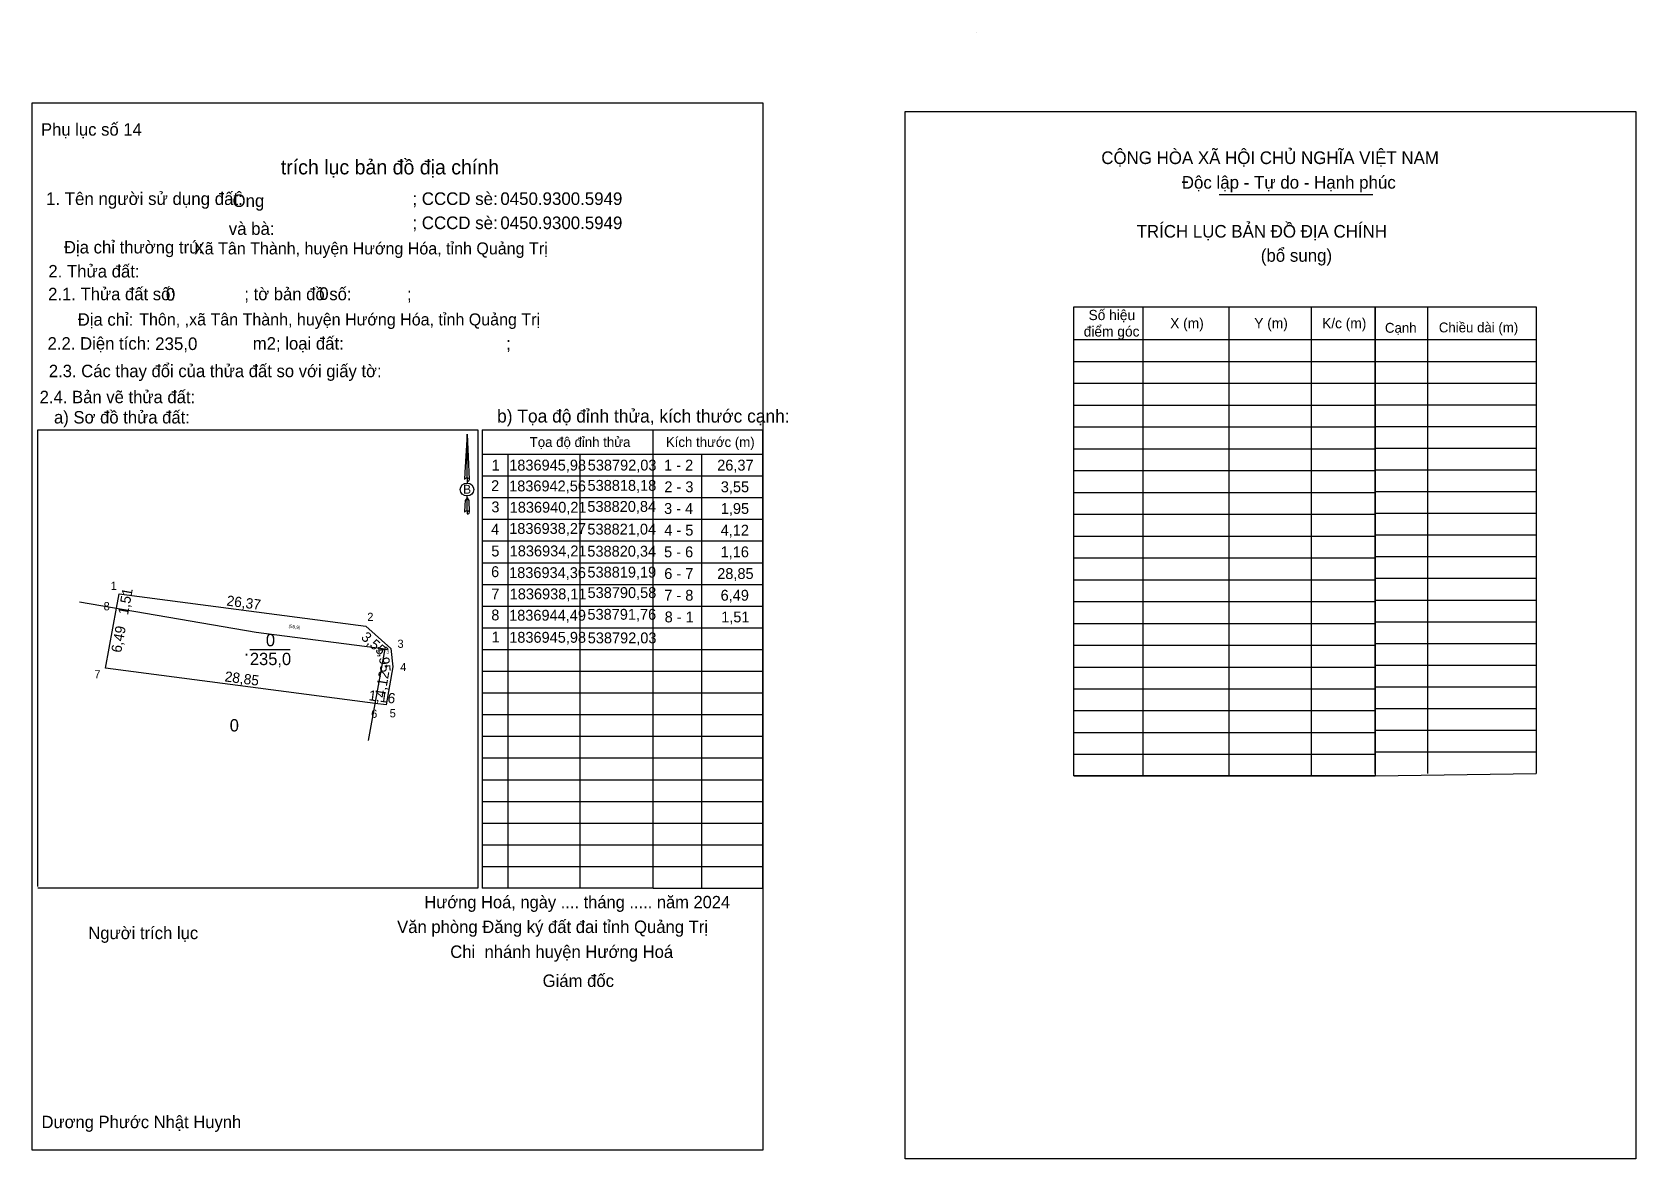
# Model space of a CAD drawing. Extents: x 538783 to 538953, y 1836886 to 1837006.
import ezdxf

# ---------------------------------------------------------------- set-up
doc = ezdxf.new("R2010")
doc.units = 0
for name, color, linetype in [('Level 1', 7, 'Continuous'), ('Level 10', 7, 'Continuous'), ('Level 13', 7, 'Continuous'), ('Level 3', 7, 'Continuous'), ('Level 36', 7, 'Continuous'), ('Level 40', 7, 'Continuous'), ('Level 42', 7, 'Continuous'), ('Level 49', 7, 'Continuous'), ('Level 52', 7, 'Continuous'), ('Level 53', 7, 'Continuous'), ('Level 6', 7, 'Continuous'), ('Level 63', 7, 'Continuous'), ('Level 9', 7, 'Continuous')]:
    doc.layers.add(name, color=color, linetype=linetype)

msp = doc.modelspace()

# ---------------------------------------------------------------- linework, layer by layer
at = {"layer": 'Level 1'}
for p, q in [((538882.93, 1837005.57), (538882.93, 1837005.57)), ((538908.61, 1836988.34), (538924.89, 1836988.34)), ((538930.67, 1836976.43), (538930.67, 1836926.94)), ((538925.14, 1836972.95), (538942.21, 1836972.95)), ((538925.14, 1836970.65), (538942.21, 1836970.65)), ((538925.14, 1836968.35), (538942.21, 1836968.35)), ((538925.14, 1836966.05), (538942.21, 1836966.05)), ((538848.62, 1836914.78), (538848.62, 1836963.37)), ((538848.62, 1836963.37), (538860.22, 1836963.37)), ((538860.22, 1836963.37), (538860.22, 1836914.78)), ((538925.14, 1836963.75), (538942.21, 1836963.75)), ((538830.56, 1836960.8), (538860.22, 1836960.8)), ((538853.77, 1836960.8), (538853.77, 1836914.78)), ((538925.14, 1836961.45), (538942.21, 1836961.45)), ((538830.5, 1836958.5), (538860.22, 1836958.5)), ((538925.14, 1836959.15), (538942.21, 1836959.15)), ((538925.14, 1836956.85), (538942.21, 1836956.85)), ((538830.5, 1836956.2), (538860.22, 1836956.2)), ((538830.5, 1836953.9), (538860.22, 1836953.9)), ((538925.14, 1836954.55), (538942.21, 1836954.55)), ((538830.5, 1836951.6), (538860.22, 1836951.6)), ((538925.14, 1836952.25), (538942.21, 1836952.25)), ((538925.14, 1836949.95), (538942.21, 1836949.95)), ((538830.5, 1836949.3), (538860.22, 1836949.3)), ((538830.5, 1836947), (538860.22, 1836947)), ((538925.14, 1836947.65), (538942.21, 1836947.65)), ((538830.5, 1836944.7), (538860.22, 1836944.7)), ((538925.14, 1836945.34), (538942.21, 1836945.34)), ((538925.14, 1836943.04), (538942.21, 1836943.04)), ((538830.5, 1836942.39), (538860.22, 1836942.39)), ((538830.5, 1836940.09), (538860.22, 1836940.09)), ((538925.14, 1836940.74), (538942.21, 1836940.74)), ((538925.14, 1836938.44), (538942.21, 1836938.44)), ((538830.5, 1836937.79), (538860.22, 1836937.79)), ((538925.14, 1836936.14), (538942.21, 1836936.14)), ((538830.5, 1836935.49), (538860.22, 1836935.49)), ((538830.5, 1836933.19), (538860.22, 1836933.19)), ((538925.14, 1836933.84), (538942.21, 1836933.84)), ((538925.14, 1836931.54), (538942.21, 1836931.54)), ((538830.5, 1836930.89), (538860.22, 1836930.89)), ((538830.5, 1836928.59), (538860.22, 1836928.59)), ((538925.14, 1836929.24), (538942.21, 1836929.24)), ((538830.5, 1836926.29), (538860.22, 1836926.29)), ((538925.14, 1836926.69), (538942.21, 1836926.94)), ((538830.5, 1836923.99), (538860.22, 1836923.99)), ((538830.5, 1836921.69), (538860.22, 1836921.69)), ((538830.5, 1836919.39), (538860.22, 1836919.39)), ((538830.5, 1836917.09), (538860.22, 1836917.09)), ((538848.62, 1836914.78), (538860.22, 1836914.78))]:
    msp.add_line(p, q, dxfattribs=at)
msp.add_lwpolyline([(538925.14, 1836926.94), (538925.14, 1836976.43), (538942.21, 1836976.43), (538942.21, 1836926.94)], dxfattribs=at)
at = {"layer": 'Level 10'}
msp.add_lwpolyline([(538818.18, 1836942.56), (538820.84, 1836940.21), (538821.04, 1836938.27), (538820.34, 1836934.21), (538819.19, 1836934.36), (538790.58, 1836938.11), (538791.76, 1836944.49), (538792.03, 1836945.98)], close=True, dxfattribs=at)
at = {"layer": 'Level 13'}
for points in [[(538782.82, 1836998.05), (538860.26, 1836998.05), (538860.26, 1836886.99), (538782.82, 1836886.99)], [(538875.33, 1836997.13), (538952.77, 1836997.13), (538952.77, 1836886.08), (538875.33, 1836886.08)]]:
    msp.add_lwpolyline(points, close=True, dxfattribs=at)
at = {"layer": 'Level 3'}
for p, q in [((538882.93, 1837005.57), (538882.93, 1837005.57)), ((538783.41, 1836963.37), (538830.07, 1836963.37)), ((538783.41, 1836914.96), (538783.41, 1836963.37)), ((538830.07, 1836963.37), (538830.07, 1836914.78)), ((538830.5, 1836963.37), (538830.5, 1836914.78)), ((538830.5, 1836963.37), (538848.62, 1836963.37)), ((538833.24, 1836960.8), (538833.24, 1836914.78)), ((538840.85, 1836960.8), (538840.85, 1836914.78)), ((538830.07, 1836914.78), (538783.41, 1836914.78)), ((538848.62, 1836914.78), (538830.5, 1836914.78))]:
    msp.add_line(p, q, dxfattribs=at)
at = {"layer": 'Level 40'}
for p, q in [((538828.91, 1836962.92), (538828.69, 1836958.87)), ((538828.91, 1836962.92), (538829.15, 1836958.12)), ((538828.91, 1836962.92), (538829.15, 1836958.12)), ((538828.91, 1836958.28), (538828.91, 1836962.92)), ((538828.91, 1836962.92), (538829.15, 1836958.12)), ((538828.69, 1836958.87), (538828.63, 1836958.12)), ((538828.91, 1836958.28), (538828.91, 1836958.1)), ((538828.91, 1836958.1), (538828.91, 1836957.96)), ((538828.91, 1836957.96), (538828.91, 1836957.78)), ((538828.91, 1836957.96), (538828.91, 1836957.78)), ((538828.91, 1836957.96), (538828.91, 1836957.78)), ((538829.15, 1836958.12), (538829.15, 1836958.12)), ((538828.69, 1836955.4), (538828.63, 1836954.65)), ((538828.7, 1836955.89), (538828.69, 1836955.4)), ((538828.91, 1836956.16), (538828.7, 1836955.89)), ((538828.91, 1836956.16), (538828.91, 1836956.38)), ((538828.91, 1836956.16), (538828.91, 1836956.38)), ((538828.91, 1836956.16), (538828.91, 1836956.38)), ((538828.91, 1836956.16), (538829.1, 1836955.89)), ((538828.91, 1836956.16), (538829.1, 1836955.89)), ((538828.91, 1836956.16), (538829.1, 1836955.89)), ((538828.91, 1836954.81), (538828.91, 1836956.16)), ((538829.1, 1836955.89), (538829.15, 1836954.65)), ((538829.1, 1836955.89), (538829.15, 1836954.65)), ((538829.1, 1836955.89), (538829.15, 1836954.65)), ((538828.91, 1836954.81), (538828.91, 1836954.62)), ((538828.91, 1836954.62), (538828.91, 1836954.48)), ((538829.15, 1836954.65), (538829.15, 1836954.65))]:
    msp.add_line(p, q, dxfattribs=at)
for centre, start_param, end_param in [((538828.91, 1836958.11), 1.570796, 3.074452), ((538828.91, 1836958.11), 0.067141, 1.570796), ((538828.91, 1836958.11), 4.712389, 6.283185), ((538828.91, 1836954.63), 2.491069, 3.074278), ((538828.91, 1836954.63), 1.570796, 2.491069), ((538828.91, 1836954.63), 0.067141, 1.570796), ((538828.91, 1836954.63), 4.712389, 6.283185)]:
    msp.add_ellipse(centre, major_axis=(0.262, 0), ratio=0.614131, start_param=start_param, end_param=end_param, dxfattribs=at)
msp.add_ellipse((538828.91, 1836957.06), major_axis=(0.715, 0), ratio=0.952727, dxfattribs=at)
at = {"layer": 'Level 53'}
for p, q in [((538782.82, 1836998.05), (538782.82, 1836998.05)), ((538860.26, 1836887), (538860.26, 1836887))]:
    msp.add_line(p, q, dxfattribs=at)
at = {"layer": 'Level 6'}
for points in [[(538787.83, 1836945.16), (538806.55, 1836941.93), (538820.23, 1836940.17)], [(538818.48, 1836930.44), (538820.23, 1836940.17)]]:
    msp.add_lwpolyline(points, dxfattribs=at)
at = {"layer": 'Level 63'}
for p, q in [((538900.52, 1836976.43), (538900.52, 1836926.69)), ((538909.65, 1836976.43), (538909.65, 1836926.69)), ((538918.36, 1836976.43), (538918.36, 1836926.69)), ((538893.21, 1836972.95), (538925.14, 1836972.95)), ((538893.21, 1836970.64), (538925.14, 1836970.64)), ((538893.21, 1836968.32), (538925.14, 1836968.32)), ((538893.21, 1836966.01), (538925.14, 1836966.01)), ((538893.21, 1836963.7), (538925.14, 1836963.7)), ((538893.21, 1836961.38), (538925.14, 1836961.38)), ((538893.21, 1836959.07), (538925.14, 1836959.07)), ((538893.21, 1836956.75), (538925.14, 1836956.75)), ((538893.21, 1836954.44), (538925.14, 1836954.44)), ((538893.21, 1836952.12), (538925.14, 1836952.12)), ((538893.21, 1836949.81), (538925.14, 1836949.81)), ((538893.21, 1836947.49), (538925.14, 1836947.49)), ((538893.21, 1836945.18), (538925.14, 1836945.18)), ((538893.21, 1836942.86), (538925.14, 1836942.86)), ((538893.21, 1836940.55), (538925.14, 1836940.55)), ((538893.21, 1836938.23), (538925.14, 1836938.23)), ((538893.21, 1836935.92), (538925.14, 1836935.92)), ((538893.21, 1836933.61), (538925.14, 1836933.61)), ((538893.21, 1836931.29), (538925.14, 1836931.29)), ((538893.21, 1836928.99), (538925.14, 1836928.99)), ((538893.21, 1836926.69), (538925.14, 1836926.69))]:
    msp.add_line(p, q, dxfattribs=at)
msp.add_lwpolyline([(538893.21, 1836976.43), (538925.14, 1836976.43), (538925.14, 1836926.69), (538893.21, 1836926.69)], close=True, dxfattribs=at)
at = {"layer": 'Level 9'}
msp.add_line((538805.9, 1836940.09), (538810.17, 1836940.09), dxfattribs=at)

# ---------------------------------------------------------------- texts
at = {"layer": 'Level 1'}
for s, height, p in [('Phụ lục số 14', 1.3192, (538783.76, 1836994.58)), ('CỘNG HÒA XÃ HỘI CHỦ NGHĨA VIỆT NAM', 1.3376, (538896.12, 1836991.57)), ('Độc lập - Tự do - Hạnh phúc', 1.3376, (538904.65, 1836988.96)), ('1. Tên người sử dụng đất:', 1.3372, (538784.29, 1836987.23)), ('Ông', 1.331, (538804.06, 1836987.02)), ('; CCCD sè:', 1.337, (538823.12, 1836987.23)), ('0450.9300.5949 ', 1.3372, (538832.44, 1836987.23)), ('và bà:', 1.331, (538803.66, 1836984.06)), ('; CCCD sè:', 1.337, (538823.12, 1836984.67)), ('0450.9300.5949 ', 1.3372, (538832.44, 1836984.67)), ('TRÍCH LỤC BẢN ĐỒ ĐỊA CHÍNH', 1.3376, (538899.86, 1836983.77)), ('Địa chỉ thường trú:', 1.3238, (538786.19, 1836982.09)), ('(bổ sung)', 1.338, (538913.02, 1836981.21)), ('2. Thửa đất:', 1.3266, (538784.54, 1836979.54)), ('2.1. Thửa đất số:               ; tờ bản đồ số:            ;', 1.3192, (538784.52, 1836977.13)), ('Địa chỉ:', 1.319, (538787.66, 1836974.43)), ('Cạnh', 1.048, (538926.18, 1836973.68)), ('Chiều dài (m)', 1.0477, (538931.89, 1836973.72)), ('2.2. Diện tích:                      m2; loại đất:                                   ;', 1.3238, (538784.46, 1836971.89)), ('2.3. Các thay đổi của thửa đất so với giấy tờ:', 1.3192, (538784.59, 1836968.97)), ('2.4. Bản vẽ thửa đất: ', 1.3192, (538783.62, 1836966.21)), ('a) Sơ đồ thửa đất: ', 1.3192, (538785.14, 1836964.06)), ('Tọa độ đỉnh thửa', 1.0477, (538835.55, 1836961.57)), ('Kích thước (m)', 1.0477, (538849.98, 1836961.57)), ('Hướng Hoá, ngày .... tháng ..... năm 2024', 1.3056, (538824.39, 1836912.66)), ('Người trích lục', 1.3192, (538788.77, 1836909.38)), ('Văn phòng Đăng ký đất đai tỉnh Quảng Trị', 1.3192, (538821.5, 1836910.03)), (' Chi  nhánh huyện Hướng Hoá', 1.3192, (538826.64, 1836907.39)), (' Giám đốc', 1.321, (538836.43, 1836904.31)), ('Dương Phước Nhật Huynh', 1.3137, (538783.82, 1836889.34))]:
    msp.add_text(s, height=height, dxfattribs=at).set_placement(p)
at = {"layer": 'Level 10'}
msp.add_text('b) Tọa độ đỉnh thửa, kích thước cạnh:', height=1.3771, dxfattribs=at).set_placement((538832.09, 1836964.16))
at = {"layer": 'Level 13'}
for s, height, p in [('0', 1.31, (538807.59, 1836940.44)), ('.', 1.31, (538805.29, 1836939.44)), ('235,0', 1.305, (538805.9, 1836938.44))]:
    msp.add_text(s, height=height, dxfattribs=at).set_placement(p)
at = {"layer": 'Level 36'}
msp.add_text('0', height=1.31, dxfattribs=at).set_placement((538803.76, 1836931.4))
at = {"layer": 'Level 40'}
msp.add_text('B', height=0.936, dxfattribs=at).set_placement((538828.5, 1836956.62))
at = {"layer": 'Level 42'}
msp.add_text(' trích lục bản đồ địa chính', height=1.5477, dxfattribs=at).set_placement((538808.6, 1836990.47))
at = {"layer": 'Level 49'}
for s, height, rotation, p in [('1,51', 1.088, 79.587, (538792.98, 1836943.7)), ('26,37', 1.088, 352.5585, (538803.38, 1836944.76)), ('6,49', 1.088, 79.587, (538792.25, 1836939.7)), ('(59,9)', 0.348, 352.5585, (538809.98, 1836942.41)), ('3,55', 1.088, 318.5407, (538817.6, 1836941.27)), ('1,95', 1.088, 275.886, (538819.46, 1836940.45)), ('28,85', 1.088, 352.5355, (538803.18, 1836936.72)), ('4,12', 1.088, 80.2333, (538820.2, 1836934.93)), ('1,16', 1.088, 352.5355, (538818.43, 1836934.72))]:
    msp.add_text(s, height=height, rotation=rotation, dxfattribs=at).set_placement(p)
at = {"layer": 'Level 52'}
for s, height, p in [('1', 1.15, (538831.52, 1836959.07)), ('1836945,98', 1.152, (538833.38, 1836959.07)), ('538792,03', 1.152, (538841.7, 1836959.07)), ('1 - 2', 1.152, (538849.79, 1836959.07)), ('26,37', 1.152, (538855.42, 1836959.07)), ('2', 1.15, (538831.46, 1836956.89)), ('1836942,56', 1.152, (538833.37, 1836956.86)), ('538818,18', 1.152, (538841.68, 1836956.92)), ('2 - 3', 1.152, (538849.82, 1836956.77)), ('3,55', 1.152, (538855.8, 1836956.77)), ('3', 1.15, (538831.49, 1836954.64)), ('1836940,21', 1.152, (538833.43, 1836954.6)), ('538820,84', 1.152, (538841.66, 1836954.69)), ('3 - 4', 1.152, (538849.79, 1836954.47)), ('1,95', 1.152, (538855.8, 1836954.47)), ('4', 1.15, (538831.46, 1836952.28)), ('1836938,27', 1.152, (538833.38, 1836952.35)), ('538821,04', 1.152, (538841.66, 1836952.28)), ('4 - 5', 1.152, (538849.81, 1836952.17)), ('4,12', 1.152, (538855.78, 1836952.17)), ('5', 1.15, (538831.48, 1836949.96)), ('1836934,21', 1.152, (538833.43, 1836949.97)), ('538820,34', 1.152, (538841.66, 1836949.94)), ('5 - 6', 1.152, (538849.79, 1836949.87)), ('1,16', 1.152, (538855.78, 1836949.87)), ('6', 1.15, (538831.46, 1836947.77)), ('1836934,36', 1.152, (538833.37, 1836947.67)), ('538819,19', 1.152, (538841.67, 1836947.72)), ('6 - 7', 1.152, (538849.81, 1836947.57)), ('28,85', 1.152, (538855.42, 1836947.57)), ('7', 1.15, (538831.48, 1836945.4)), ('1836938,11', 1.152, (538833.43, 1836945.41)), ('538790,58', 1.152, (538841.68, 1836945.55)), ('7 - 8', 1.152, (538849.81, 1836945.27)), ('6,49', 1.152, (538855.78, 1836945.27)), ('8', 1.15, (538831.48, 1836943.18)), ('1836944,49', 1.152, (538833.37, 1836943.15)), ('538791,76', 1.152, (538841.67, 1836943.25)), ('8 - 1', 1.152, (538849.85, 1836942.97)), ('1,51', 1.152, (538855.84, 1836942.97)), ('1', 1.15, (538831.52, 1836940.84)), ('1836945,98', 1.152, (538833.38, 1836940.81)), ('538792,03', 1.152, (538841.7, 1836940.75))]:
    msp.add_text(s, height=height, dxfattribs=at).set_placement(p)
at = {"layer": 'Level 6'}
for s, height, p in [('Xã Tân Thành, huyện Hướng Hóa, tỉnh Quảng Trị', 1.2703, (538799.98, 1836981.99)), ('0', 1.34, (538796.99, 1836977.09)), ('0', 1.34, (538813.24, 1836977.16)), ('Thôn, ,xã Tân Thành, huyện Hướng Hóa, tỉnh Quảng Trị', 1.2703, (538794.17, 1836974.46)), ('235,0', 1.337, (538795.86, 1836971.85)), ('.', 1.08, (538814.49, 1836969.01))]:
    msp.add_text(s, height=height, dxfattribs=at).set_placement(p)
at = {"layer": 'Level 63'}
for s, p in [('Số hiệu', (538894.77, 1836975.02)), ('X (m)', (538903.42, 1836974.15)), ('Y (m)', (538912.33, 1836974.15)), ('K/c (m)', (538919.52, 1836974.15)), ('điểm góc', (538894.26, 1836973.28))]:
    msp.add_text(s, height=1.088, dxfattribs=at).set_placement(p)
at = {"layer": 'Level 9'}
for s, height, p in [('1', 0.87, (538791.15, 1836946.42)), ('8', 0.87, (538790.4, 1836944.25)), ('2', 0.87, (538818.34, 1836943.12)), ('3', 0.348, (538820.36, 1836939.66)), ('3', 0.87, (538821.54, 1836940.27)), ('7', 0.87, (538789.41, 1836937.03)), ('4', 0.348, (538820.23, 1836938.15)), ('4', 0.87, (538821.83, 1836937.8)), ('6', 0.87, (538818.75, 1836932.85)), ('5', 0.87, (538820.71, 1836932.9))]:
    msp.add_text(s, height=height, dxfattribs=at).set_placement(p)

doc.saveas('drawing.dxf')
